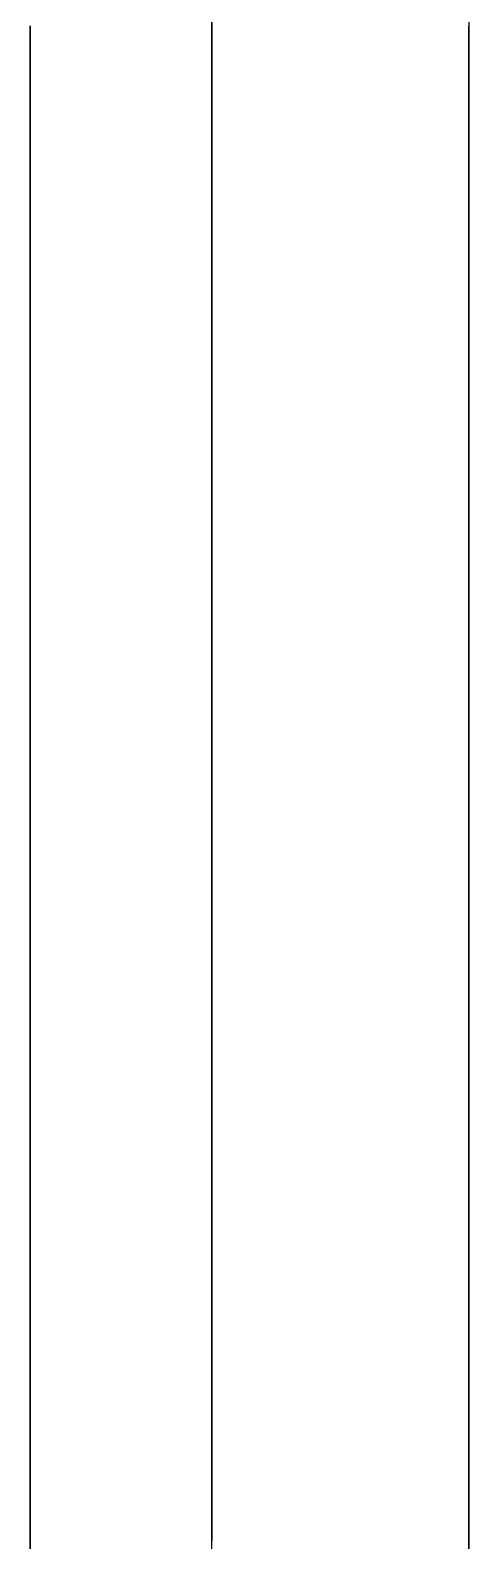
# Model space of a CAD drawing. Extents: x 0 to 420, y 0 to 297.
# Drawn here: x 80.88 to 95.38, y 197.53 to 247.5 of the extents above; entities that cross this region are included whole.
import ezdxf

# ---------------------------------------------------------------- set-up
doc = ezdxf.new("R2010")
doc.units = 0
doc.layers.add('VISIBLE', color=7, linetype='CONTINUOUS')

msp = doc.modelspace()

# ---------------------------------------------------------------- linework, layer by layer
at = {"layer": 'VISIBLE'}
for p, q in [((86.8816, 248.4784), (86.8816, 247.109)), ((86.8816, 248.4784), (86.8816, 244.8396)), ((86.8816, 244.8396), (86.8816, 248.2934)), ((95.3816, 247.8834), (95.3816, 246.6397)), ((80.8816, 247.6399), (80.8816, 246.9928)), ((80.8816, 247.4854), (80.8816, 247.6399)), ((80.8816, 243.7625), (80.8816, 247.4854)), ((95.3816, 246.9928), (95.3816, 247.6399)), ((95.3816, 247.6399), (95.3816, 247.4854)), ((95.3816, 245.858), (95.3816, 247.5155)), ((95.3816, 247.4854), (95.3816, 244.6412)), ((95.3816, 243.7625), (95.3816, 247.4854)), ((80.8816, 246.9928), (80.8816, 243.1155)), ((86.8816, 247.109), (86.8816, 246.209)), ((95.3816, 246.1142), (95.3816, 246.9928)), ((95.3816, 246.9928), (95.3816, 243.1155)), ((95.3816, 246.6397), (95.3816, 245.3409)), ((86.8816, 246.209), (86.8816, 245.0246)), ((86.8816, 244.8396), (86.8816, 246.209)), ((95.3816, 243.1155), (95.3816, 246.1142)), ((95.3816, 244.5591), (95.3816, 245.858)), ((86.8816, 245.1187), (86.8816, 245.3155)), ((86.8816, 245.3155), (86.8816, 245.1187)), ((86.8816, 245.3155), (86.8816, 245.288)), ((86.8816, 245.1461), (86.8816, 245.3155)), ((86.8816, 245.288), (86.8816, 245.1187)), ((86.8816, 245.1187), (86.8816, 245.1461)), ((86.8816, 244.5317), (86.8816, 245.1187)), ((86.8816, 245.1187), (86.8816, 244.5317)), ((86.8816, 245.1187), (86.8816, 245.0368)), ((86.8816, 244.6137), (86.8816, 245.1187)), ((86.8816, 245.0368), (86.8816, 244.5317)), ((86.8816, 245.0246), (86.8816, 244.8396)), ((95.3816, 245.3409), (95.3816, 243.3155)), ((86.8816, 244.635), (86.8816, 244.8396)), ((86.8816, 244.8396), (86.8816, 242.3299)), ((86.8816, 244.8396), (86.8816, 243.3251)), ((86.8816, 243.3251), (86.8816, 244.635)), ((86.8816, 244.5317), (86.8816, 244.6137)), ((86.8816, 243.5647), (86.8816, 244.5317)), ((86.8816, 244.5317), (86.8816, 243.5647)), ((86.8816, 244.5317), (86.8816, 244.3968)), ((86.8816, 243.6996), (86.8816, 244.5317)), ((86.8816, 244.3968), (86.8816, 243.5647)), ((95.3816, 244.6412), (95.3816, 243.7625)), ((95.3816, 243.6834), (95.3816, 244.5591)), ((80.8816, 243.27), (80.8816, 243.7625)), ((86.8816, 243.5647), (86.8816, 243.6996)), ((86.8816, 242.234), (86.8816, 243.5647)), ((86.8816, 243.5647), (86.8816, 242.234)), ((86.8816, 243.5647), (86.8816, 243.379)), ((86.8816, 242.4197), (86.8816, 243.5647)), ((86.8816, 243.379), (86.8816, 242.234)), ((95.3816, 243.7625), (95.3816, 243.27)), ((95.3816, 243.3155), (95.3816, 243.6834)), ((80.8816, 243.1155), (80.8816, 243.27)), ((80.8816, 243.1155), (80.8816, 242.9487)), ((80.8816, 238.9331), (80.8816, 243.1155)), ((80.8816, 242.9487), (80.8816, 242.4175)), ((86.8816, 240.8155), (86.8816, 243.3251)), ((95.3816, 243.3155), (95.3816, 242.9186)), ((95.3816, 241.1308), (95.3816, 243.3155)), ((95.3816, 243.27), (95.3816, 243.1155)), ((95.3816, 242.9487), (95.3816, 243.1155)), ((95.3816, 243.1155), (95.3816, 239.8808)), ((95.3816, 238.9331), (95.3816, 243.1155)), ((95.3816, 242.4175), (95.3816, 242.9487)), ((95.3816, 242.9186), (95.3816, 241.974)), ((80.8816, 242.4175), (80.8816, 238.2351)), ((86.8816, 242.234), (86.8816, 242.4197)), ((95.3816, 241.4697), (95.3816, 242.4175)), ((95.3816, 242.4175), (95.3816, 238.2351)), ((86.8816, 242.3299), (86.8816, 241.0201)), ((86.8816, 240.8155), (86.8816, 242.3299)), ((86.8816, 240.5626), (86.8816, 242.234)), ((86.8816, 242.234), (86.8816, 240.5626)), ((86.8816, 242.234), (86.8816, 242.0008)), ((86.8816, 240.7958), (86.8816, 242.234)), ((86.8816, 242.0008), (86.8816, 240.5626)), ((95.3816, 241.974), (95.3816, 240.5729)), ((95.3816, 238.2351), (95.3816, 241.4697)), ((86.8816, 241.0201), (86.8816, 240.8155)), ((95.3816, 239.7297), (95.3816, 241.1308)), ((86.8816, 240.5947), (86.8816, 240.8155)), ((86.8816, 240.8155), (86.8816, 238.4908)), ((86.8816, 240.8155), (86.8816, 239.1819)), ((86.8816, 240.5626), (86.8816, 240.7958)), ((86.8816, 239.1819), (86.8816, 240.5947)), ((86.8816, 238.5789), (86.8816, 240.5626)), ((86.8816, 240.5626), (86.8816, 238.5789)), ((86.8816, 240.5626), (86.8816, 240.2858)), ((86.8816, 238.8557), (86.8816, 240.5626)), ((95.3816, 240.5729), (95.3816, 238.3882)), ((86.8816, 240.2858), (86.8816, 238.5789)), ((95.3816, 239.8808), (95.3816, 238.9331)), ((95.3816, 238.844), (95.3816, 239.7297)), ((80.8816, 238.8158), (80.8816, 238.9331)), ((86.8816, 236.4747), (86.8816, 239.1819)), ((95.3816, 238.9331), (95.3816, 238.8158)), ((80.8816, 238.4018), (80.8816, 238.8158)), ((80.8816, 238.2351), (80.8816, 238.4018)), ((86.8816, 238.5789), (86.8816, 238.8557)), ((86.8816, 236.317), (86.8816, 238.5789)), ((86.8816, 238.5789), (86.8816, 237.4465)), ((86.8816, 238.5789), (86.8816, 238.2633)), ((86.8816, 238.4908), (86.8816, 238.1083)), ((95.3816, 238.785), (95.3816, 238.844)), ((95.3816, 238.8158), (95.3816, 238.4018)), ((95.3816, 238.3882), (95.3816, 238.785)), ((95.3816, 238.4018), (95.3816, 238.2351)), ((95.3816, 238.3882), (95.3816, 237.9692)), ((95.3816, 237.9069), (95.3816, 238.3882)), ((80.8816, 238.2351), (80.8816, 238.0591)), ((80.8816, 237.622), (80.8816, 238.2351)), ((80.8816, 238.0591), (80.8816, 237.4981)), ((86.8816, 238.2633), (86.8816, 236.317)), ((86.8816, 238.1083), (86.8816, 236.6954)), ((86.8816, 236.4747), (86.8816, 238.1083)), ((95.3816, 238.0591), (95.3816, 238.2351)), ((95.3816, 238.2351), (95.3816, 237.622)), ((95.3816, 237.4981), (95.3816, 238.0591)), ((95.3816, 237.9692), (95.3816, 236.9718)), ((95.3816, 236.0815), (95.3816, 237.9069)), ((80.8816, 233.8193), (80.8816, 237.622)), ((80.8816, 237.4981), (80.8816, 233.6953)), ((86.8816, 237.4465), (86.8816, 236.317)), ((86.8816, 236.6326), (86.8816, 237.4465)), ((95.3816, 237.622), (95.3816, 234.8199)), ((95.3816, 233.8193), (95.3816, 237.622)), ((95.3816, 236.4975), (95.3816, 237.4981)), ((95.3816, 237.4981), (95.3816, 233.6953)), ((95.3816, 236.9718), (95.3816, 235.4925)), ((86.8816, 236.6954), (86.8816, 236.4747)), ((86.8816, 236.317), (86.8816, 236.6326)), ((86.8816, 236.2417), (86.8816, 236.4747)), ((86.8816, 236.4747), (86.8816, 234.3462)), ((86.8816, 236.4747), (86.8816, 234.75)), ((95.3816, 233.6953), (95.3816, 236.4975)), ((80.8816, 236.3155), (80.8816, 236.1957)), ((80.8816, 236.1957), (80.8816, 236.3155)), ((80.8816, 236.315), (80.8816, 236.3155)), ((80.8816, 236.3155), (80.8816, 236.1962)), ((80.8816, 236.1957), (80.8816, 236.315)), ((80.8816, 236.1962), (80.8816, 236.1957)), ((80.8816, 236.1957), (80.8816, 235.8384)), ((80.8816, 235.8384), (80.8816, 236.1957)), ((80.8816, 236.1943), (80.8816, 236.1957)), ((80.8816, 236.1957), (80.8816, 235.8398)), ((80.8816, 235.8384), (80.8816, 236.1943)), ((86.8816, 235.0646), (86.8816, 236.317)), ((86.8816, 236.317), (86.8816, 235.0678)), ((86.8816, 236.317), (86.8816, 235.9679)), ((86.8816, 234.75), (86.8816, 236.2417)), ((86.8816, 235.9679), (86.8816, 235.0646)), ((95.3816, 234.6022), (95.3816, 236.0815)), ((80.8816, 235.8398), (80.8816, 235.8384)), ((80.8816, 235.8384), (80.8816, 235.2498)), ((80.8816, 235.2498), (80.8816, 235.8384)), ((80.8816, 235.8361), (80.8816, 235.8384)), ((80.8816, 235.8384), (80.8816, 235.2521)), ((80.8816, 235.2498), (80.8816, 235.8361)), ((95.3816, 235.4925), (95.3816, 233.6671)), ((80.8816, 235.2521), (80.8816, 235.2498)), ((80.8816, 235.2498), (80.8816, 234.4398)), ((80.8816, 234.4398), (80.8816, 235.2498)), ((80.8816, 235.2466), (80.8816, 235.2498)), ((80.8816, 235.2498), (80.8816, 234.443)), ((80.8816, 234.4398), (80.8816, 235.2466)), ((86.8816, 235.0678), (86.8816, 233.8155)), ((86.8816, 234.1645), (86.8816, 235.0678)), ((86.8816, 233.8155), (86.8816, 235.0646)), ((80.8816, 234.443), (80.8816, 234.4398)), ((80.8816, 234.4398), (80.8816, 233.4224)), ((80.8816, 233.4224), (80.8816, 234.4398)), ((80.8816, 234.4358), (80.8816, 234.4398)), ((80.8816, 234.4398), (80.8816, 233.4264)), ((80.8816, 233.4224), (80.8816, 234.4358)), ((86.8816, 234.0203), (86.8816, 234.75)), ((95.3816, 234.8199), (95.3816, 233.8193)), ((95.3816, 233.6048), (95.3816, 234.6022)), ((86.8816, 234.3462), (86.8816, 233.6165)), ((86.8816, 233.8155), (86.8816, 234.1645)), ((86.8816, 231.8918), (86.8816, 234.0203)), ((80.8816, 233.2583), (80.8816, 233.8193)), ((80.8816, 233.6953), (80.8816, 233.0823)), ((80.8816, 233.4264), (80.8816, 233.4224)), ((80.8816, 233.4224), (80.8816, 232.2149)), ((80.8816, 232.2149), (80.8816, 233.4224)), ((80.8816, 233.4177), (80.8816, 233.4224)), ((80.8816, 233.4224), (80.8816, 232.2197)), ((80.8816, 232.2149), (80.8816, 233.4177)), ((86.8816, 232.4646), (86.8816, 233.8155)), ((86.8816, 233.8155), (86.8816, 232.468)), ((86.8816, 233.8155), (86.8816, 233.439)), ((86.8816, 233.6165), (86.8816, 232.1248)), ((86.8816, 231.8918), (86.8816, 233.6165)), ((86.8816, 233.439), (86.8816, 232.4646)), ((95.3816, 233.8193), (95.3816, 233.2583)), ((95.3816, 233.0823), (95.3816, 233.6953)), ((95.3816, 233.6671), (95.3816, 233.1859)), ((95.3816, 233.1859), (95.3816, 233.6048)), ((80.8816, 233.0823), (80.8816, 233.2583)), ((80.8816, 233.0823), (80.8816, 232.9)), ((80.8816, 232.4473), (80.8816, 233.0823)), ((80.8816, 232.9), (80.8816, 232.319)), ((95.3816, 233.2583), (95.3816, 233.0823)), ((95.3816, 233.1859), (95.3816, 232.7519)), ((95.3816, 232.6874), (95.3816, 233.1859)), ((95.3816, 232.9), (95.3816, 233.0823)), ((95.3816, 233.0823), (95.3816, 232.4473)), ((95.3816, 232.319), (95.3816, 232.9)), ((80.8816, 228.5087), (80.8816, 232.4473)), ((86.8816, 232.468), (86.8816, 231.1172)), ((86.8816, 231.4937), (86.8816, 232.468)), ((86.8816, 231.1172), (86.8816, 232.4646)), ((95.3816, 232.7519), (95.3816, 231.7188)), ((95.3816, 230.7968), (95.3816, 232.6874)), ((95.3816, 232.4473), (95.3816, 229.545)), ((95.3816, 228.5087), (95.3816, 232.4473)), ((80.8816, 232.319), (80.8816, 228.3804)), ((80.8816, 232.2197), (80.8816, 232.2149)), ((80.8816, 232.2149), (80.8816, 230.8381)), ((80.8816, 230.8381), (80.8816, 232.2149)), ((80.8816, 232.2096), (80.8816, 232.2149)), ((80.8816, 232.2149), (80.8816, 230.8435)), ((80.8816, 230.8381), (80.8816, 232.2096)), ((86.8816, 232.1248), (86.8816, 231.8918)), ((86.8816, 231.6504), (86.8816, 231.8918)), ((86.8816, 231.8918), (86.8816, 229.6871)), ((86.8816, 231.8918), (86.8816, 230.1054)), ((95.3816, 231.2826), (95.3816, 232.319)), ((95.3816, 232.319), (95.3816, 228.3804)), ((86.8816, 230.1054), (86.8816, 231.6504)), ((86.8816, 231.1172), (86.8816, 231.4937)), ((95.3816, 231.7188), (95.3816, 230.1866)), ((86.8816, 229.691), (86.8816, 231.1172)), ((86.8816, 231.1172), (86.8816, 229.6945)), ((86.8816, 231.1172), (86.8816, 230.7197)), ((95.3816, 228.3804), (95.3816, 231.2826)), ((80.8816, 230.8435), (80.8816, 230.8381)), ((80.8816, 230.8381), (80.8816, 229.3155)), ((80.8816, 229.3155), (80.8816, 230.8381)), ((80.8816, 230.8322), (80.8816, 230.8381)), ((80.8816, 230.8381), (80.8816, 229.3214)), ((80.8816, 229.3155), (80.8816, 230.8322)), ((86.8816, 230.7197), (86.8816, 229.691)), ((95.3816, 229.2646), (95.3816, 230.7968)), ((86.8816, 229.3496), (86.8816, 230.1054)), ((95.3816, 230.1866), (95.3816, 228.2961)), ((86.8816, 229.6945), (86.8816, 228.2683)), ((86.8816, 228.6658), (86.8816, 229.6945)), ((86.8816, 228.2683), (86.8816, 229.691)), ((86.8816, 229.6871), (86.8816, 228.9314)), ((95.3816, 229.545), (95.3816, 228.5087)), ((80.8816, 229.3214), (80.8816, 229.3155)), ((80.8816, 229.3155), (80.8816, 227.673)), ((80.8816, 227.673), (80.8816, 229.3155)), ((80.8816, 229.309), (80.8816, 229.3155)), ((80.8816, 229.3155), (80.8816, 227.6794)), ((80.8816, 227.673), (80.8816, 229.309)), ((86.8816, 227.1449), (86.8816, 229.3496)), ((86.8816, 228.9314), (86.8816, 227.3863)), ((86.8816, 227.1449), (86.8816, 228.9314)), ((95.3816, 228.2315), (95.3816, 229.2646)), ((80.8816, 227.9276), (80.8816, 228.5087)), ((86.8816, 228.2683), (86.8816, 228.6658)), ((95.3816, 228.5087), (95.3816, 227.9276)), ((80.8816, 228.3804), (80.8816, 227.7453)), ((80.8816, 227.7453), (80.8816, 227.9276)), ((86.8816, 226.791), (86.8816, 228.2683)), ((86.8816, 228.2683), (86.8816, 226.7948)), ((86.8816, 228.2683), (86.8816, 227.8566)), ((95.3816, 227.7453), (95.3816, 228.3804)), ((95.3816, 228.2961), (95.3816, 227.7976)), ((95.3816, 227.7976), (95.3816, 228.2315)), ((95.3816, 227.9276), (95.3816, 227.7453)), ((80.8816, 227.7453), (80.8816, 227.5599)), ((80.8816, 227.0993), (80.8816, 227.7453)), ((80.8816, 227.6794), (80.8816, 227.673)), ((80.8816, 227.673), (80.8816, 225.9389)), ((80.8816, 225.9389), (80.8816, 227.673)), ((80.8816, 227.6662), (80.8816, 227.673)), ((80.8816, 227.673), (80.8816, 225.9457)), ((80.8816, 225.9389), (80.8816, 227.6662)), ((80.8816, 227.5599), (80.8816, 226.9688)), ((86.8816, 227.8566), (86.8816, 226.791)), ((86.8816, 227.3863), (86.8816, 227.1449)), ((95.3816, 227.7976), (95.3816, 227.3561)), ((95.3816, 227.2904), (95.3816, 227.7976)), ((95.3816, 227.5599), (95.3816, 227.7453)), ((95.3816, 227.7453), (95.3816, 227.0993)), ((95.3816, 226.9688), (95.3816, 227.5599)), ((80.8816, 223.092), (80.8816, 227.0993)), ((80.8816, 226.9688), (80.8816, 222.9615)), ((86.8816, 226.8994), (86.8816, 227.1449)), ((86.8816, 227.1449), (86.8816, 224.9019)), ((86.8816, 227.1449), (86.8816, 225.3274)), ((86.8816, 225.3274), (86.8816, 226.8994)), ((95.3816, 227.3561), (95.3816, 226.305)), ((95.3816, 225.3669), (95.3816, 227.2904)), ((95.3816, 227.0993), (95.3816, 224.1465)), ((95.3816, 223.092), (95.3816, 227.0993)), ((95.3816, 225.9143), (95.3816, 226.9688)), ((95.3816, 226.9688), (95.3816, 222.9615)), ((86.8816, 226.7948), (86.8816, 225.3176)), ((86.8816, 225.7293), (86.8816, 226.7948)), ((86.8816, 225.3176), (86.8816, 226.791)), ((80.8816, 225.9457), (80.8816, 225.9389)), ((80.8816, 225.9389), (80.8816, 224.1428)), ((80.8816, 224.1428), (80.8816, 225.9389)), ((80.8816, 225.9319), (80.8816, 225.9389)), ((80.8816, 225.9389), (80.8816, 224.1498)), ((80.8816, 224.1428), (80.8816, 225.9319)), ((95.3816, 226.305), (95.3816, 224.7461)), ((95.3816, 222.9615), (95.3816, 225.9143)), ((86.8816, 225.3176), (86.8816, 225.7293)), ((86.8816, 224.5586), (86.8816, 225.3274)), ((86.8816, 223.8146), (86.8816, 225.3176)), ((86.8816, 225.3176), (86.8816, 223.8184)), ((86.8816, 225.3176), (86.8816, 224.8987)), ((86.8816, 224.9019), (86.8816, 224.133)), ((86.8816, 224.8987), (86.8816, 223.8146)), ((95.3816, 223.808), (95.3816, 225.3669)), ((86.8816, 222.3155), (86.8816, 224.5586)), ((95.3816, 224.7461), (95.3816, 222.8227)), ((80.8816, 224.1498), (80.8816, 224.1428)), ((80.8816, 224.1428), (80.8816, 222.3155)), ((80.8816, 222.3155), (80.8816, 224.1428)), ((80.8816, 224.1357), (80.8816, 224.1428)), ((80.8816, 224.1428), (80.8816, 222.3226)), ((80.8816, 222.3155), (80.8816, 224.1357)), ((86.8816, 224.133), (86.8816, 222.561)), ((86.8816, 222.3155), (86.8816, 224.133)), ((95.3816, 224.1465), (95.3816, 223.092)), ((86.8816, 223.8184), (86.8816, 222.3155)), ((86.8816, 222.7344), (86.8816, 223.8184)), ((86.8816, 222.3155), (86.8816, 223.8146)), ((95.3816, 222.757), (95.3816, 223.808)), ((80.8816, 222.5009), (80.8816, 223.092)), ((80.8816, 222.9615), (80.8816, 222.3155)), ((95.3816, 223.092), (95.3816, 222.5009)), ((95.3816, 222.3155), (95.3816, 222.9615)), ((80.8816, 222.3155), (80.8816, 222.5009)), ((86.8816, 222.3155), (86.8816, 222.7344)), ((86.8816, 222.561), (86.8816, 222.3155)), ((95.3816, 222.8227), (95.3816, 222.3155)), ((95.3816, 222.3155), (95.3816, 222.757)), ((95.3816, 222.5009), (95.3816, 222.3155)), ((80.8816, 222.3226), (80.8816, 222.3155)), ((80.8816, 222.3155), (80.8816, 222.13)), ((80.8816, 221.6694), (80.8816, 222.3155)), ((80.8816, 222.3155), (80.8816, 220.4881)), ((80.8816, 220.4881), (80.8816, 222.3155)), ((80.8816, 222.3083), (80.8816, 222.3155)), ((80.8816, 222.3155), (80.8816, 220.4952)), ((80.8816, 220.4881), (80.8816, 222.3083)), ((80.8816, 222.13), (80.8816, 221.5389)), ((86.8816, 222.0699), (86.8816, 222.3155)), ((86.8816, 222.3155), (86.8816, 220.0724)), ((86.8816, 222.3155), (86.8816, 220.4979)), ((86.8816, 220.8125), (86.8816, 222.3155)), ((86.8816, 222.3155), (86.8816, 220.8163)), ((86.8816, 222.3155), (86.8816, 221.8966)), ((86.8816, 220.4979), (86.8816, 222.0699)), ((86.8816, 221.8966), (86.8816, 220.8125)), ((95.3816, 222.3155), (95.3816, 221.8739)), ((95.3816, 222.13), (95.3816, 222.3155)), ((95.3816, 222.3155), (95.3816, 221.6694)), ((95.3816, 221.8082), (95.3816, 222.3155)), ((95.3816, 221.5389), (95.3816, 222.13)), ((80.8816, 217.6622), (80.8816, 221.6694)), ((80.8816, 221.5389), (80.8816, 217.5316)), ((95.3816, 221.8739), (95.3816, 220.8229)), ((95.3816, 219.8848), (95.3816, 221.8082)), ((95.3816, 221.6694), (95.3816, 218.7166)), ((95.3816, 217.6622), (95.3816, 221.6694)), ((95.3816, 220.4844), (95.3816, 221.5389)), ((95.3816, 221.5389), (95.3816, 217.5316)), ((80.8816, 220.4952), (80.8816, 220.4881)), ((80.8816, 220.4881), (80.8816, 218.692)), ((80.8816, 218.692), (80.8816, 220.4881)), ((80.8816, 220.4811), (80.8816, 220.4881)), ((80.8816, 220.4881), (80.8816, 218.699)), ((80.8816, 218.692), (80.8816, 220.4811)), ((86.8816, 220.8163), (86.8816, 219.3134)), ((86.8816, 219.7323), (86.8816, 220.8163)), ((86.8816, 219.3134), (86.8816, 220.8125)), ((86.8816, 219.729), (86.8816, 220.4979)), ((95.3816, 220.8229), (95.3816, 219.264)), ((95.3816, 217.5316), (95.3816, 220.4844)), ((86.8816, 220.0724), (86.8816, 219.3035)), ((86.8816, 219.3134), (86.8816, 219.7323)), ((86.8816, 217.486), (86.8816, 219.729)), ((95.3816, 218.3259), (95.3816, 219.8848)), ((86.8816, 217.8361), (86.8816, 219.3134)), ((86.8816, 219.3134), (86.8816, 217.8399)), ((86.8816, 219.3134), (86.8816, 218.9016)), ((86.8816, 219.3035), (86.8816, 217.7315)), ((86.8816, 217.486), (86.8816, 219.3035)), ((86.8816, 218.9016), (86.8816, 217.8361)), ((95.3816, 219.264), (95.3816, 217.3405)), ((80.8816, 218.699), (80.8816, 218.692)), ((80.8816, 218.692), (80.8816, 216.9579)), ((80.8816, 216.9579), (80.8816, 218.692)), ((80.8816, 218.6852), (80.8816, 218.692)), ((80.8816, 218.692), (80.8816, 216.9647)), ((80.8816, 216.9579), (80.8816, 218.6852)), ((95.3816, 218.7166), (95.3816, 217.6622)), ((95.3816, 217.2749), (95.3816, 218.3259)), ((80.8816, 217.071), (80.8816, 217.6622)), ((80.8816, 217.5316), (80.8816, 216.8856)), ((86.8816, 217.8399), (86.8816, 216.3626)), ((86.8816, 216.7743), (86.8816, 217.8399)), ((86.8816, 216.3626), (86.8816, 217.8361)), ((86.8816, 217.7315), (86.8816, 217.486)), ((86.8816, 217.2446), (86.8816, 217.486)), ((86.8816, 217.486), (86.8816, 215.2813)), ((86.8816, 217.486), (86.8816, 215.6995)), ((95.3816, 217.6622), (95.3816, 217.071)), ((95.3816, 216.8856), (95.3816, 217.5316)), ((80.8816, 216.8856), (80.8816, 217.071)), ((80.8816, 216.9647), (80.8816, 216.9579)), ((80.8816, 216.9579), (80.8816, 215.3155)), ((80.8816, 215.3155), (80.8816, 216.9579)), ((80.8816, 216.9515), (80.8816, 216.9579)), ((80.8816, 216.9579), (80.8816, 215.3219)), ((80.8816, 215.3155), (80.8816, 216.9515)), ((86.8816, 215.6995), (86.8816, 217.2446)), ((95.3816, 217.3405), (95.3816, 216.8334)), ((95.3816, 216.8334), (95.3816, 217.2749)), ((95.3816, 217.071), (95.3816, 216.8856)), ((80.8816, 216.8856), (80.8816, 216.7033)), ((80.8816, 216.2506), (80.8816, 216.8856)), ((80.8816, 216.7033), (80.8816, 216.1222)), ((86.8816, 216.3626), (86.8816, 216.7743)), ((95.3816, 216.7033), (95.3816, 216.8856)), ((95.3816, 216.8856), (95.3816, 216.2506)), ((95.3816, 216.8334), (95.3816, 216.3994)), ((95.3816, 216.3349), (95.3816, 216.8334)), ((95.3816, 216.1222), (95.3816, 216.7033)), ((95.3816, 216.3994), (95.3816, 215.3663)), ((80.8816, 212.3119), (80.8816, 216.2506)), ((80.8816, 216.1222), (80.8816, 212.1836)), ((86.8816, 214.9364), (86.8816, 216.3626)), ((86.8816, 216.3626), (86.8816, 214.94)), ((86.8816, 216.3626), (86.8816, 215.9651)), ((86.8816, 215.9651), (86.8816, 214.9364)), ((95.3816, 214.4443), (95.3816, 216.3349)), ((95.3816, 216.2506), (95.3816, 213.3483)), ((95.3816, 212.3119), (95.3816, 216.2506)), ((95.3816, 215.0859), (95.3816, 216.1222)), ((95.3816, 216.1222), (95.3816, 212.1836)), ((86.8816, 214.9439), (86.8816, 215.6995)), ((80.8816, 215.3219), (80.8816, 215.3155)), ((80.8816, 215.3155), (80.8816, 213.7928)), ((80.8816, 213.7928), (80.8816, 215.3155)), ((80.8816, 215.3095), (80.8816, 215.3155)), ((80.8816, 215.3155), (80.8816, 213.7988)), ((80.8816, 213.7928), (80.8816, 215.3095)), ((86.8816, 215.2813), (86.8816, 214.5256)), ((86.8816, 212.7391), (86.8816, 214.9439)), ((86.8816, 214.94), (86.8816, 213.5137)), ((86.8816, 213.9113), (86.8816, 214.94)), ((86.8816, 213.5137), (86.8816, 214.9364)), ((95.3816, 215.3663), (95.3816, 213.8342)), ((95.3816, 212.1836), (95.3816, 215.0859)), ((86.8816, 214.5256), (86.8816, 212.9805)), ((86.8816, 212.7391), (86.8816, 214.5256)), ((95.3816, 212.9121), (95.3816, 214.4443)), ((86.8816, 213.5137), (86.8816, 213.9113)), ((80.8816, 213.7988), (80.8816, 213.7928)), ((80.8816, 213.7928), (80.8816, 212.416)), ((80.8816, 212.416), (80.8816, 213.7928)), ((80.8816, 213.7874), (80.8816, 213.7928)), ((80.8816, 213.7928), (80.8816, 212.4213)), ((80.8816, 212.416), (80.8816, 213.7874)), ((86.8816, 212.1629), (86.8816, 213.5137)), ((86.8816, 213.5137), (86.8816, 212.1663)), ((86.8816, 213.5137), (86.8816, 213.1372)), ((95.3816, 213.8342), (95.3816, 211.9436)), ((86.8816, 213.1372), (86.8816, 212.1629)), ((86.8816, 212.9805), (86.8816, 212.7391)), ((95.3816, 213.3483), (95.3816, 212.3119)), ((95.3816, 211.879), (95.3816, 212.9121)), ((80.8816, 212.4213), (80.8816, 212.416)), ((80.8816, 212.416), (80.8816, 211.2085)), ((80.8816, 211.2085), (80.8816, 212.416)), ((80.8816, 212.4112), (80.8816, 212.416)), ((80.8816, 212.416), (80.8816, 211.2132)), ((80.8816, 211.2085), (80.8816, 212.4112)), ((86.8816, 212.5061), (86.8816, 212.7391)), ((86.8816, 212.7391), (86.8816, 210.6106)), ((86.8816, 212.7391), (86.8816, 211.0144)), ((86.8816, 211.0144), (86.8816, 212.5061)), ((80.8816, 211.7309), (80.8816, 212.3119)), ((80.8816, 212.1836), (80.8816, 211.5486)), ((86.8816, 212.1663), (86.8816, 210.8155)), ((86.8816, 211.192), (86.8816, 212.1663)), ((86.8816, 210.8155), (86.8816, 212.1629)), ((95.3816, 212.3119), (95.3816, 211.7309)), ((95.3816, 211.5486), (95.3816, 212.1836)), ((95.3816, 211.9436), (95.3816, 211.4451)), ((80.8816, 211.5486), (80.8816, 211.7309)), ((80.8816, 211.5486), (80.8816, 211.3725)), ((80.8816, 210.9355), (80.8816, 211.5486)), ((95.3816, 211.4451), (95.3816, 211.879)), ((95.3816, 211.7309), (95.3816, 211.5486)), ((95.3816, 211.3725), (95.3816, 211.5486)), ((95.3816, 211.5486), (95.3816, 210.9355)), ((95.3816, 211.4451), (95.3816, 211.026)), ((95.3816, 210.9638), (95.3816, 211.4451)), ((80.8816, 211.3725), (80.8816, 210.8116)), ((80.8816, 211.2132), (80.8816, 211.2085)), ((80.8816, 211.2085), (80.8816, 210.1911)), ((80.8816, 210.1911), (80.8816, 211.2085)), ((80.8816, 211.2045), (80.8816, 211.2085)), ((80.8816, 211.2085), (80.8816, 210.1951)), ((80.8816, 210.1911), (80.8816, 211.2045)), ((80.8816, 207.1328), (80.8816, 210.9355)), ((86.8816, 210.8155), (86.8816, 211.192)), ((86.8816, 210.2847), (86.8816, 211.0144)), ((95.3816, 210.8116), (95.3816, 211.3725)), ((95.3816, 211.026), (95.3816, 210.0287)), ((95.3816, 209.1384), (95.3816, 210.9638)), ((95.3816, 210.9355), (95.3816, 208.1334)), ((95.3816, 207.1328), (95.3816, 210.9355)), ((80.8816, 210.8116), (80.8816, 207.0088)), ((86.8816, 209.5631), (86.8816, 210.8155)), ((86.8816, 210.8155), (86.8816, 209.5663)), ((86.8816, 210.8155), (86.8816, 210.4664)), ((86.8816, 210.6106), (86.8816, 209.8809)), ((86.8816, 210.4664), (86.8816, 209.5631)), ((95.3816, 209.811), (95.3816, 210.8116)), ((95.3816, 210.8116), (95.3816, 207.0088)), ((80.8816, 210.1951), (80.8816, 210.1911)), ((80.8816, 210.1911), (80.8816, 209.3811)), ((80.8816, 209.3811), (80.8816, 210.1911)), ((80.8816, 210.1879), (80.8816, 210.1911)), ((80.8816, 210.1911), (80.8816, 209.3843)), ((80.8816, 209.3811), (80.8816, 210.1879)), ((86.8816, 208.1562), (86.8816, 210.2847)), ((95.3816, 210.0287), (95.3816, 208.5494)), ((86.8816, 209.8809), (86.8816, 208.3892)), ((86.8816, 208.1562), (86.8816, 209.8809)), ((86.8816, 209.5663), (86.8816, 208.3139)), ((86.8816, 208.663), (86.8816, 209.5663)), ((86.8816, 208.3139), (86.8816, 209.5631)), ((95.3816, 207.0088), (95.3816, 209.811)), ((80.8816, 209.3843), (80.8816, 209.3811)), ((80.8816, 209.3811), (80.8816, 208.7925)), ((80.8816, 208.7925), (80.8816, 209.3811)), ((80.8816, 209.3788), (80.8816, 209.3811)), ((80.8816, 209.3811), (80.8816, 208.7948)), ((80.8816, 208.7925), (80.8816, 209.3788)), ((95.3816, 207.6591), (95.3816, 209.1384)), ((80.8816, 208.7948), (80.8816, 208.7925)), ((80.8816, 208.7925), (80.8816, 208.4352)), ((80.8816, 208.4352), (80.8816, 208.7925)), ((80.8816, 208.7911), (80.8816, 208.7925)), ((80.8816, 208.7925), (80.8816, 208.4366)), ((80.8816, 208.4352), (80.8816, 208.7911)), ((80.8816, 208.4366), (80.8816, 208.4352)), ((80.8816, 208.4352), (80.8816, 208.3155)), ((80.8816, 208.3155), (80.8816, 208.4352)), ((80.8816, 208.4348), (80.8816, 208.4352)), ((80.8816, 208.4352), (80.8816, 208.3159)), ((80.8816, 208.3155), (80.8816, 208.4348)), ((86.8816, 208.3139), (86.8816, 208.663)), ((95.3816, 208.5494), (95.3816, 206.724)), ((80.8816, 208.3159), (80.8816, 208.3155)), ((86.8816, 208.3892), (86.8816, 208.1562)), ((86.8816, 207.1815), (86.8816, 208.3139)), ((86.8816, 208.3139), (86.8816, 207.1844)), ((86.8816, 208.3139), (86.8816, 207.9983)), ((86.8816, 207.9355), (86.8816, 208.1562)), ((86.8816, 208.1562), (86.8816, 206.1401)), ((86.8816, 208.1562), (86.8816, 206.5226)), ((86.8816, 207.9983), (86.8816, 207.1815)), ((86.8816, 206.5226), (86.8816, 207.9355)), ((95.3816, 208.1334), (95.3816, 207.1328)), ((95.3816, 206.6618), (95.3816, 207.6591)), ((80.8816, 206.5718), (80.8816, 207.1328)), ((80.8816, 207.0088), (80.8816, 206.3958)), ((86.8816, 207.1844), (86.8816, 206.052)), ((86.8816, 206.3676), (86.8816, 207.1844)), ((86.8816, 206.052), (86.8816, 207.1815)), ((95.3816, 207.1328), (95.3816, 206.5718)), ((95.3816, 206.3958), (95.3816, 207.0088)), ((80.8816, 206.3958), (80.8816, 206.5718)), ((86.8816, 205.8315), (86.8816, 206.5226)), ((95.3816, 206.724), (95.3816, 206.2428)), ((95.3816, 206.2428), (95.3816, 206.6618)), ((95.3816, 206.5718), (95.3816, 206.3958)), ((80.8816, 206.3958), (80.8816, 206.2291)), ((80.8816, 205.8152), (80.8816, 206.3958)), ((80.8816, 206.2291), (80.8816, 205.6978)), ((86.8816, 206.052), (86.8816, 206.3676)), ((86.8816, 206.1401), (86.8816, 205.4491)), ((86.8816, 205.0589), (86.8816, 206.052)), ((86.8816, 206.052), (86.8816, 205.0614)), ((86.8816, 206.052), (86.8816, 205.7752)), ((95.3816, 206.2291), (95.3816, 206.3958)), ((95.3816, 206.3958), (95.3816, 205.8152)), ((95.3816, 206.2428), (95.3816, 205.8459)), ((95.3816, 205.7869), (95.3816, 206.2428)), ((95.3816, 205.6978), (95.3816, 206.2291)), ((80.8816, 202.2134), (80.8816, 205.8152)), ((80.8816, 205.6978), (80.8816, 202.0961)), ((86.8816, 203.8155), (86.8816, 205.8315)), ((86.8816, 205.7752), (86.8816, 205.0589)), ((86.8816, 205.4491), (86.8816, 204.0362)), ((86.8816, 203.8155), (86.8816, 205.4491)), ((95.3816, 205.8459), (95.3816, 204.9013)), ((95.3816, 205.8152), (95.3816, 203.1612)), ((95.3816, 202.2134), (95.3816, 205.8152)), ((95.3816, 204.0581), (95.3816, 205.7869)), ((95.3816, 204.7501), (95.3816, 205.6978)), ((95.3816, 205.6978), (95.3816, 202.0961)), ((86.8816, 205.0614), (86.8816, 204.0683)), ((86.8816, 204.3451), (86.8816, 205.0614)), ((86.8816, 204.0683), (86.8816, 205.0589)), ((95.3816, 204.9013), (95.3816, 203.5002)), ((95.3816, 202.0961), (95.3816, 204.7501)), ((86.8816, 204.0683), (86.8816, 204.3451)), ((86.8816, 203.2315), (86.8816, 204.0683)), ((86.8816, 204.0683), (86.8816, 203.2337)), ((86.8816, 204.0683), (86.8816, 203.8351)), ((86.8816, 204.0362), (86.8816, 203.8155)), ((95.3816, 202.6569), (95.3816, 204.0581)), ((86.8816, 203.8351), (86.8816, 203.2315)), ((86.8816, 203.6108), (86.8816, 203.8155)), ((86.8816, 203.8155), (86.8816, 201.9464)), ((86.8816, 203.8155), (86.8816, 202.301)), ((86.8816, 202.301), (86.8816, 203.6108)), ((95.3816, 203.5002), (95.3816, 201.7713)), ((86.8816, 203.2337), (86.8816, 202.3969)), ((86.8816, 202.6301), (86.8816, 203.2337)), ((86.8816, 202.3969), (86.8816, 203.2315)), ((95.3816, 203.1612), (95.3816, 202.2134)), ((86.8816, 202.3969), (86.8816, 202.6301)), ((95.3816, 201.7123), (95.3816, 202.6569)), ((80.8816, 201.6822), (80.8816, 202.2134)), ((80.8816, 202.0961), (80.8816, 201.5155)), ((86.8816, 201.7307), (86.8816, 202.3969)), ((86.8816, 202.3969), (86.8816, 201.7324)), ((86.8816, 202.3969), (86.8816, 202.2112)), ((86.8816, 201.6603), (86.8816, 202.301)), ((86.8816, 202.2112), (86.8816, 201.7307)), ((86.8816, 201.9464), (86.8816, 201.3057)), ((95.3816, 202.2134), (95.3816, 201.6822)), ((95.3816, 201.5155), (95.3816, 202.0961)), ((80.8816, 201.5155), (80.8816, 201.6822)), ((80.8816, 201.5155), (80.8816, 201.3609)), ((80.8816, 200.9771), (80.8816, 201.5155)), ((86.8816, 201.7324), (86.8816, 201.0662)), ((86.8816, 201.2519), (86.8816, 201.7324)), ((86.8816, 201.0662), (86.8816, 201.7307)), ((86.8816, 199.7913), (86.8816, 201.6603)), ((95.3816, 201.7713), (95.3816, 201.3155)), ((95.3816, 201.3155), (95.3816, 201.7123)), ((95.3816, 201.6822), (95.3816, 201.5155)), ((95.3816, 201.3609), (95.3816, 201.5155)), ((95.3816, 201.5155), (95.3816, 200.9771)), ((80.8816, 201.3609), (80.8816, 200.8684)), ((80.8816, 197.6381), (80.8816, 200.9771)), ((86.8816, 201.3057), (86.8816, 199.9959)), ((86.8816, 199.7913), (86.8816, 201.3057)), ((86.8816, 201.0662), (86.8816, 201.2519)), ((86.8816, 200.5821), (86.8816, 201.0662)), ((86.8816, 201.0662), (86.8816, 200.5833)), ((86.8816, 201.0662), (86.8816, 200.9313)), ((86.8816, 200.9313), (86.8816, 200.5821)), ((95.3816, 200.8684), (95.3816, 201.3609)), ((95.3816, 201.3155), (95.3816, 200.9476)), ((95.3816, 200.8928), (95.3816, 201.3155)), ((95.3816, 200.9771), (95.3816, 198.5167)), ((95.3816, 197.6381), (95.3816, 200.9771)), ((95.3816, 200.9476), (95.3816, 200.0718)), ((80.8816, 200.8684), (80.8816, 197.5293)), ((86.8816, 200.5833), (86.8816, 200.0992)), ((86.8816, 200.2341), (86.8816, 200.5833)), ((86.8816, 200.0992), (86.8816, 200.5821)), ((95.3816, 199.2901), (95.3816, 200.8928)), ((95.3816, 199.9898), (95.3816, 200.8684)), ((95.3816, 200.8684), (95.3816, 197.5293)), ((86.8816, 200.0992), (86.8816, 200.2341)), ((86.8816, 199.8053), (86.8816, 200.0992)), ((86.8816, 200.0992), (86.8816, 199.8061)), ((86.8816, 200.0992), (86.8816, 200.0173)), ((86.8816, 200.0173), (86.8816, 199.8053)), ((86.8816, 199.9959), (86.8816, 199.7913)), ((95.3816, 200.0718), (95.3816, 198.7729)), ((95.3816, 197.5293), (95.3816, 199.9898)), ((86.8816, 199.8061), (86.8816, 199.5122)), ((86.8816, 199.5941), (86.8816, 199.8061)), ((86.8816, 199.5122), (86.8816, 199.8053)), ((86.8816, 199.6063), (86.8816, 199.7913)), ((86.8816, 199.7913), (86.8816, 198.1013)), ((86.8816, 199.7913), (86.8816, 198.4219)), ((86.8816, 198.4219), (86.8816, 199.6063)), ((86.8816, 199.5122), (86.8816, 199.5941)), ((86.8816, 199.4137), (86.8816, 199.5122)), ((86.8816, 199.5122), (86.8816, 199.414)), ((86.8816, 199.5122), (86.8816, 199.4848)), ((86.8816, 199.4848), (86.8816, 199.4137)), ((86.8816, 199.414), (86.8816, 199.3155)), ((86.8816, 199.3429), (86.8816, 199.414)), ((86.8816, 199.3155), (86.8816, 199.4137)), ((86.8816, 199.3155), (86.8816, 199.3429)), ((95.3816, 197.9912), (95.3816, 199.2901)), ((86.8816, 197.8425), (86.8816, 198.4219)), ((95.3816, 198.7729), (95.3816, 197.1701)), ((95.3816, 198.5167), (95.3816, 197.6381)), ((86.8816, 198.1013), (86.8816, 197.5219)), ((95.3816, 197.1154), (95.3816, 197.9912)), ((80.8816, 197.1455), (80.8816, 197.6381)), ((80.8816, 197.5293), (80.8816, 196.991)), ((86.8816, 196.1525), (86.8816, 197.8425)), ((95.3816, 197.6381), (95.3816, 197.1455)), ((95.3816, 196.991), (95.3816, 197.5293))]:
    msp.add_line(p, q, dxfattribs=at)

doc.saveas('drawing.dxf')
